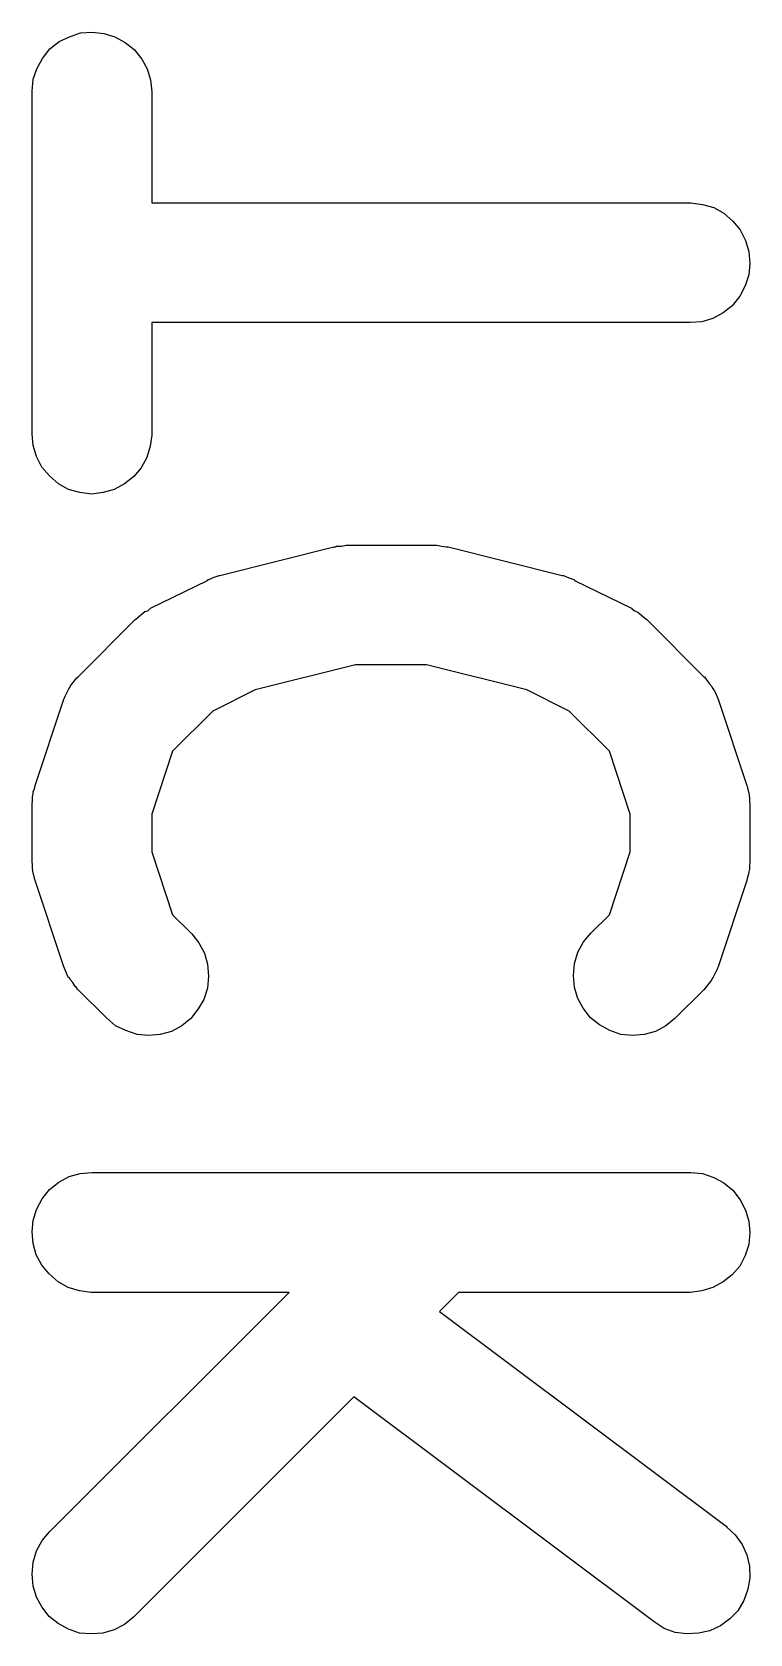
# Model space of a CAD drawing. Extents: x 71 to 135, y -148 to -38.
# Drawn here: x 96.695 to 97.595, y -115.717 to -113.71 of the extents above; entities that cross this region are included whole.
import ezdxf

# ---------------------------------------------------------------- set-up
doc = ezdxf.new("R2010")
doc.units = 0
doc.layers.add('BLACK', color=7, linetype='CONTINUOUS')

msp = doc.modelspace()

# ---------------------------------------------------------------- linework, layer by layer
at = {"layer": 'BLACK', "linetype": 'CONTINUOUS'}
for p, q in [((96.7286, -113.722), (96.7416, -113.716)), ((96.7416, -113.716), (96.7556, -113.711)), ((96.7556, -113.711), (96.7702, -113.71)), ((96.7702, -113.71), (96.7848, -113.712)), ((96.7848, -113.712), (96.7987, -113.716)), ((96.7987, -113.716), (96.8116, -113.723)), ((96.7078, -113.743), (96.7172, -113.731)), ((96.7172, -113.731), (96.7286, -113.722)), ((96.8116, -113.723), (96.8229, -113.732)), ((96.8229, -113.732), (96.8322, -113.744)), ((96.6963, -113.769), (96.7007, -113.756)), ((96.7007, -113.756), (96.7078, -113.743)), ((96.8322, -113.744), (96.839, -113.756)), ((96.839, -113.756), (96.8433, -113.77)), ((96.6947, -113.784), (96.6963, -113.769)), ((96.8433, -113.77), (96.8447, -113.785)), ((96.6947, -113.785), (96.6947, -113.784)), ((96.6947, -114.214), (96.6947, -113.785)), ((96.8447, -113.785), (96.8447, -113.924)), ((96.8447, -113.924), (97.5197, -113.924)), ((97.5197, -113.924), (97.5207, -113.924)), ((97.5207, -113.924), (97.5353, -113.926)), ((97.5353, -113.926), (97.5492, -113.93)), ((97.5492, -113.93), (97.5621, -113.937)), ((97.5621, -113.937), (97.5733, -113.947)), ((97.5733, -113.947), (97.5824, -113.958)), ((97.5824, -113.958), (97.5892, -113.971)), ((97.5892, -113.971), (97.5934, -113.985)), ((97.5934, -113.985), (97.5947, -114)), ((97.5932, -114.014), (97.5888, -114.028)), ((97.5947, -114), (97.5932, -114.014)), ((97.5888, -114.028), (97.5819, -114.041)), ((97.5725, -114.053), (97.5612, -114.062)), ((97.5819, -114.041), (97.5725, -114.053)), ((97.5197, -114.074), (96.8447, -114.074)), ((96.8447, -114.074), (96.8447, -114.214)), ((97.5343, -114.073), (97.5197, -114.074)), ((97.5483, -114.069), (97.5343, -114.073)), ((97.5612, -114.062), (97.5483, -114.069)), ((96.6961, -114.228), (96.6947, -114.214)), ((96.8447, -114.215), (96.843, -114.229)), ((96.8447, -114.214), (96.8447, -114.215)), ((96.7003, -114.242), (96.6961, -114.228)), ((96.843, -114.229), (96.8386, -114.243)), ((96.7072, -114.255), (96.7003, -114.242)), ((96.7165, -114.266), (96.7072, -114.255)), ((96.8316, -114.256), (96.8222, -114.267)), ((96.8386, -114.243), (96.8316, -114.256)), ((96.7277, -114.276), (96.7165, -114.266)), ((96.7406, -114.283), (96.7277, -114.276)), ((96.8108, -114.276), (96.7978, -114.283)), ((96.8222, -114.267), (96.8108, -114.276)), ((96.7546, -114.287), (96.7406, -114.283)), ((96.7692, -114.289), (96.7546, -114.287)), ((96.7837, -114.287), (96.7692, -114.289)), ((96.7978, -114.283), (96.7837, -114.287)), ((96.9301, -114.391), (97.0729, -114.355)), ((97.0729, -114.355), (97.0739, -114.355)), ((97.0739, -114.355), (97.0753, -114.355)), ((97.0753, -114.355), (97.0765, -114.354)), ((97.0765, -114.354), (97.0825, -114.354)), ((97.0825, -114.354), (97.0884, -114.353)), ((97.0884, -114.353), (97.0898, -114.353)), ((97.0898, -114.353), (97.0911, -114.353)), ((97.0911, -114.353), (97.1983, -114.353)), ((97.1983, -114.353), (97.1993, -114.353)), ((97.1993, -114.353), (97.2006, -114.353)), ((97.2006, -114.353), (97.202, -114.353)), ((97.202, -114.353), (97.2079, -114.354)), ((97.2079, -114.354), (97.2138, -114.355)), ((97.2138, -114.355), (97.2151, -114.355)), ((97.2151, -114.355), (97.2164, -114.355)), ((97.2164, -114.355), (97.3593, -114.391)), ((96.8433, -114.432), (96.9147, -114.397)), ((96.9147, -114.397), (96.9157, -114.396)), ((96.9157, -114.396), (96.916, -114.396)), ((96.916, -114.396), (96.9163, -114.396)), ((96.9163, -114.396), (96.9229, -114.393)), ((96.9229, -114.393), (96.9294, -114.391)), ((96.9294, -114.391), (96.9297, -114.391)), ((96.9297, -114.391), (96.9301, -114.391)), ((97.3593, -114.391), (97.3603, -114.391)), ((97.3603, -114.391), (97.3606, -114.391)), ((97.3606, -114.391), (97.361, -114.391)), ((97.361, -114.391), (97.3675, -114.394)), ((97.3675, -114.394), (97.374, -114.396)), ((97.374, -114.396), (97.3743, -114.396)), ((97.3743, -114.396), (97.3747, -114.397)), ((97.3747, -114.397), (97.4461, -114.432)), ((96.8309, -114.44), (96.8335, -114.438)), ((96.8335, -114.438), (96.836, -114.436)), ((96.836, -114.436), (96.8397, -114.435)), ((96.8397, -114.435), (96.8433, -114.432)), ((97.4461, -114.432), (97.447, -114.433)), ((97.447, -114.433), (97.4505, -114.435)), ((97.4505, -114.435), (97.4543, -114.437)), ((97.4543, -114.437), (97.4567, -114.439)), ((97.4567, -114.439), (97.4593, -114.441)), ((96.7524, -114.518), (96.8238, -114.446)), ((96.8238, -114.446), (96.8245, -114.446)), ((96.8245, -114.446), (96.8278, -114.443)), ((96.8278, -114.443), (96.8309, -114.44)), ((97.4593, -114.441), (97.4623, -114.444)), ((97.4623, -114.444), (97.4656, -114.446)), ((97.4656, -114.446), (97.537, -114.518)), ((96.7493, -114.521), (96.751, -114.519)), ((96.751, -114.519), (96.7524, -114.518)), ((97.1003, -114.503), (96.9744, -114.534)), ((97.189, -114.503), (97.1003, -114.503)), ((97.3149, -114.534), (97.189, -114.503)), ((97.537, -114.518), (97.5377, -114.518)), ((97.5377, -114.518), (97.5391, -114.52)), ((96.7362, -114.542), (96.7386, -114.537)), ((96.7386, -114.537), (96.7407, -114.533)), ((96.7407, -114.533), (96.742, -114.531)), ((96.742, -114.531), (96.7431, -114.529)), ((96.7431, -114.529), (96.7463, -114.525)), ((96.7463, -114.525), (96.7493, -114.521)), ((96.9744, -114.534), (96.9213, -114.561)), ((97.3681, -114.561), (97.3149, -114.534)), ((97.5391, -114.52), (97.5407, -114.522)), ((97.5407, -114.522), (97.5437, -114.526)), ((97.5437, -114.526), (97.5469, -114.53)), ((97.5469, -114.53), (97.5479, -114.532)), ((97.5479, -114.532), (97.5492, -114.534)), ((97.5492, -114.534), (97.5513, -114.538)), ((97.5513, -114.538), (97.5536, -114.543)), ((96.6985, -114.654), (96.7342, -114.547)), ((96.7342, -114.547), (96.7346, -114.546)), ((96.7346, -114.546), (96.7355, -114.544)), ((96.7355, -114.544), (96.7362, -114.542)), ((97.5536, -114.543), (97.5542, -114.545)), ((97.5542, -114.545), (97.5551, -114.547)), ((97.5551, -114.547), (97.5908, -114.654)), ((96.9213, -114.561), (96.871, -114.611)), ((97.4184, -114.611), (97.3681, -114.561)), ((96.871, -114.611), (96.8447, -114.69)), ((97.4447, -114.69), (97.4184, -114.611)), ((96.6963, -114.662), (96.6976, -114.658)), ((96.6976, -114.658), (96.6985, -114.654)), ((97.5908, -114.654), (97.5912, -114.655)), ((97.5912, -114.655), (97.592, -114.659)), ((97.592, -114.659), (97.5933, -114.663)), ((96.6947, -114.677), (96.6952, -114.673)), ((96.6947, -114.678), (96.6947, -114.677)), ((96.6947, -114.749), (96.6947, -114.678)), ((96.6952, -114.673), (96.6953, -114.668)), ((96.6953, -114.668), (96.696, -114.665)), ((96.696, -114.665), (96.6963, -114.662)), ((97.5933, -114.663), (97.5936, -114.666)), ((97.5936, -114.666), (97.5942, -114.67)), ((97.5942, -114.67), (97.5943, -114.674)), ((97.5943, -114.674), (97.5947, -114.678)), ((97.5947, -114.678), (97.5947, -114.749)), ((96.8447, -114.69), (96.8447, -114.737)), ((97.4447, -114.737), (97.4447, -114.69)), ((96.8447, -114.737), (96.871, -114.816)), ((97.4184, -114.816), (97.4447, -114.737)), ((96.6951, -114.754), (96.6947, -114.749)), ((96.6952, -114.758), (96.6951, -114.754)), ((96.6958, -114.761), (96.6952, -114.758)), ((97.5941, -114.759), (97.5934, -114.762)), ((97.5942, -114.755), (97.5941, -114.759)), ((97.5947, -114.75), (97.5942, -114.755)), ((97.5947, -114.749), (97.5947, -114.75)), ((96.6961, -114.764), (96.6958, -114.761)), ((96.6973, -114.768), (96.6961, -114.764)), ((96.6982, -114.772), (96.6973, -114.768)), ((96.6985, -114.773), (96.6982, -114.772)), ((96.7342, -114.88), (96.6985, -114.773)), ((97.5908, -114.773), (97.5551, -114.88)), ((97.5918, -114.769), (97.5908, -114.773)), ((97.593, -114.765), (97.5918, -114.769)), ((97.5934, -114.762), (97.593, -114.765)), ((96.871, -114.816), (96.8941, -114.839)), ((97.3952, -114.839), (97.4184, -114.816)), ((96.8941, -114.839), (96.8949, -114.84)), ((96.8949, -114.84), (96.904, -114.851)), ((97.3859, -114.85), (97.3952, -114.839)), ((96.904, -114.851), (96.9108, -114.864)), ((97.379, -114.863), (97.3859, -114.85)), ((96.7351, -114.882), (96.7342, -114.88)), ((96.9108, -114.864), (96.9148, -114.878)), ((96.9148, -114.878), (96.9161, -114.893)), ((97.3733, -114.892), (97.3747, -114.877)), ((97.3747, -114.877), (97.379, -114.863)), ((97.5551, -114.88), (97.5548, -114.881)), ((96.7358, -114.884), (96.7351, -114.882)), ((96.7381, -114.889), (96.7358, -114.884)), ((96.7402, -114.894), (96.7381, -114.889)), ((96.7415, -114.895), (96.7402, -114.894)), ((96.7425, -114.897), (96.7415, -114.895)), ((96.7457, -114.901), (96.7425, -114.897)), ((96.9161, -114.893), (96.9145, -114.908)), ((97.3746, -114.907), (97.3733, -114.892)), ((97.5463, -114.898), (97.543, -114.902)), ((97.5473, -114.896), (97.5463, -114.898)), ((97.5486, -114.894), (97.5473, -114.896)), ((97.5508, -114.89), (97.5486, -114.894)), ((97.5532, -114.885), (97.5508, -114.89)), ((97.5539, -114.883), (97.5532, -114.885)), ((97.5548, -114.881), (97.5539, -114.883)), ((96.7487, -114.906), (96.7457, -114.901)), ((96.7503, -114.907), (96.7487, -114.906)), ((96.7516, -114.909), (96.7503, -114.907)), ((96.7524, -114.91), (96.7516, -114.909)), ((96.7881, -114.945), (96.7524, -114.91)), ((96.9145, -114.908), (96.9102, -114.922)), ((97.3788, -114.921), (97.3746, -114.907)), ((97.537, -114.91), (97.5013, -114.945)), ((97.5384, -114.908), (97.537, -114.91)), ((97.54, -114.906), (97.5384, -114.908)), ((97.543, -114.902), (97.54, -114.906)), ((96.9031, -114.934), (96.8938, -114.946)), ((96.9102, -114.922), (96.9031, -114.934)), ((97.3856, -114.933), (97.3788, -114.921)), ((97.3949, -114.945), (97.3856, -114.933)), ((96.7994, -114.955), (96.7881, -114.945)), ((96.8123, -114.961), (96.7994, -114.955)), ((96.8824, -114.955), (96.8695, -114.962)), ((96.8938, -114.946), (96.8824, -114.955)), ((97.4061, -114.954), (97.3949, -114.945)), ((97.419, -114.961), (97.4061, -114.954)), ((97.4891, -114.955), (97.4761, -114.962)), ((97.5005, -114.946), (97.4891, -114.955)), ((97.5013, -114.945), (97.5005, -114.946)), ((96.8263, -114.966), (96.8123, -114.961)), ((96.8409, -114.967), (96.8263, -114.966)), ((96.8554, -114.966), (96.8409, -114.967)), ((96.8695, -114.962), (96.8554, -114.966)), ((97.4329, -114.966), (97.419, -114.961)), ((97.4475, -114.967), (97.4329, -114.966)), ((97.4621, -114.966), (97.4475, -114.967)), ((97.4761, -114.962), (97.4621, -114.966)), ((96.7411, -115.144), (96.7551, -115.14)), ((96.7551, -115.14), (96.7697, -115.139)), ((96.7697, -115.139), (97.5197, -115.139)), ((97.5197, -115.139), (97.5207, -115.139)), ((97.5207, -115.139), (97.5353, -115.14)), ((97.5353, -115.14), (97.5492, -115.145)), ((96.7075, -115.172), (96.7168, -115.16)), ((96.7168, -115.16), (96.7282, -115.151)), ((96.7282, -115.151), (96.7411, -115.144)), ((97.5492, -115.145), (97.5621, -115.152)), ((97.5621, -115.152), (97.5733, -115.161)), ((97.5733, -115.161), (97.5824, -115.173)), ((96.7005, -115.185), (96.7075, -115.172)), ((97.5824, -115.173), (97.5892, -115.186)), ((96.6947, -115.213), (96.6962, -115.199)), ((96.6962, -115.199), (96.7005, -115.185)), ((97.5892, -115.186), (97.5934, -115.2)), ((97.5934, -115.2), (97.5947, -115.214)), ((96.696, -115.228), (96.6947, -115.213)), ((97.5947, -115.214), (97.5932, -115.229)), ((96.7001, -115.242), (96.696, -115.228)), ((97.5932, -115.229), (97.5888, -115.243)), ((96.7069, -115.255), (96.7001, -115.242)), ((96.7161, -115.266), (96.7069, -115.255)), ((97.5819, -115.256), (97.5725, -115.267)), ((97.5888, -115.243), (97.5819, -115.256)), ((96.7273, -115.276), (96.7161, -115.266)), ((96.7401, -115.283), (96.7273, -115.276)), ((97.5612, -115.276), (97.5483, -115.283)), ((97.5725, -115.267), (97.5612, -115.276)), ((96.7167, -115.589), (97.0172, -115.289)), ((96.7541, -115.287), (96.7401, -115.283)), ((96.7686, -115.289), (96.7541, -115.287)), ((96.7697, -115.289), (96.7686, -115.289)), ((97.0172, -115.289), (96.7697, -115.289)), ((97.2293, -115.289), (97.2053, -115.313)), ((97.5197, -115.289), (97.2293, -115.289)), ((97.5343, -115.287), (97.5197, -115.289)), ((97.5483, -115.283), (97.5343, -115.287)), ((97.2053, -115.313), (97.5647, -115.582)), ((97.0982, -115.42), (96.8227, -115.695)), ((97.4747, -115.702), (97.0982, -115.42)), ((97.5647, -115.582), (97.5655, -115.583)), ((97.5655, -115.583), (97.5762, -115.593)), ((96.7004, -115.613), (96.7074, -115.6)), ((96.7074, -115.6), (96.7167, -115.589)), ((97.5762, -115.593), (97.5847, -115.605)), ((96.6962, -115.627), (96.7004, -115.613)), ((97.5847, -115.605), (97.5907, -115.618)), ((97.5907, -115.618), (97.594, -115.632)), ((96.6947, -115.642), (96.6962, -115.627)), ((96.6961, -115.657), (96.6947, -115.642)), ((97.594, -115.632), (97.5945, -115.647)), ((96.7002, -115.671), (96.6961, -115.657)), ((97.5922, -115.661), (97.5871, -115.675)), ((97.5945, -115.647), (97.5922, -115.661)), ((96.7071, -115.683), (96.7002, -115.671)), ((96.7163, -115.695), (96.7071, -115.683)), ((97.5871, -115.675), (97.5794, -115.688)), ((96.7275, -115.704), (96.7163, -115.695)), ((96.822, -115.696), (96.8105, -115.705)), ((96.8227, -115.695), (96.822, -115.696)), ((97.4872, -115.71), (97.4747, -115.702)), ((97.5694, -115.698), (97.5576, -115.707)), ((97.5794, -115.688), (97.5694, -115.698)), ((96.7404, -115.711), (96.7275, -115.704)), ((96.7543, -115.716), (96.7404, -115.711)), ((96.7689, -115.717), (96.7543, -115.716)), ((96.7835, -115.716), (96.7689, -115.717)), ((96.7975, -115.712), (96.7835, -115.716)), ((96.8105, -115.705), (96.7975, -115.712)), ((97.5009, -115.715), (97.4872, -115.71)), ((97.5154, -115.717), (97.5009, -115.715)), ((97.53, -115.716), (97.5154, -115.717)), ((97.5443, -115.713), (97.53, -115.716)), ((97.5576, -115.707), (97.5443, -115.713))]:
    msp.add_line(p, q, dxfattribs=at)

doc.saveas('drawing.dxf')
